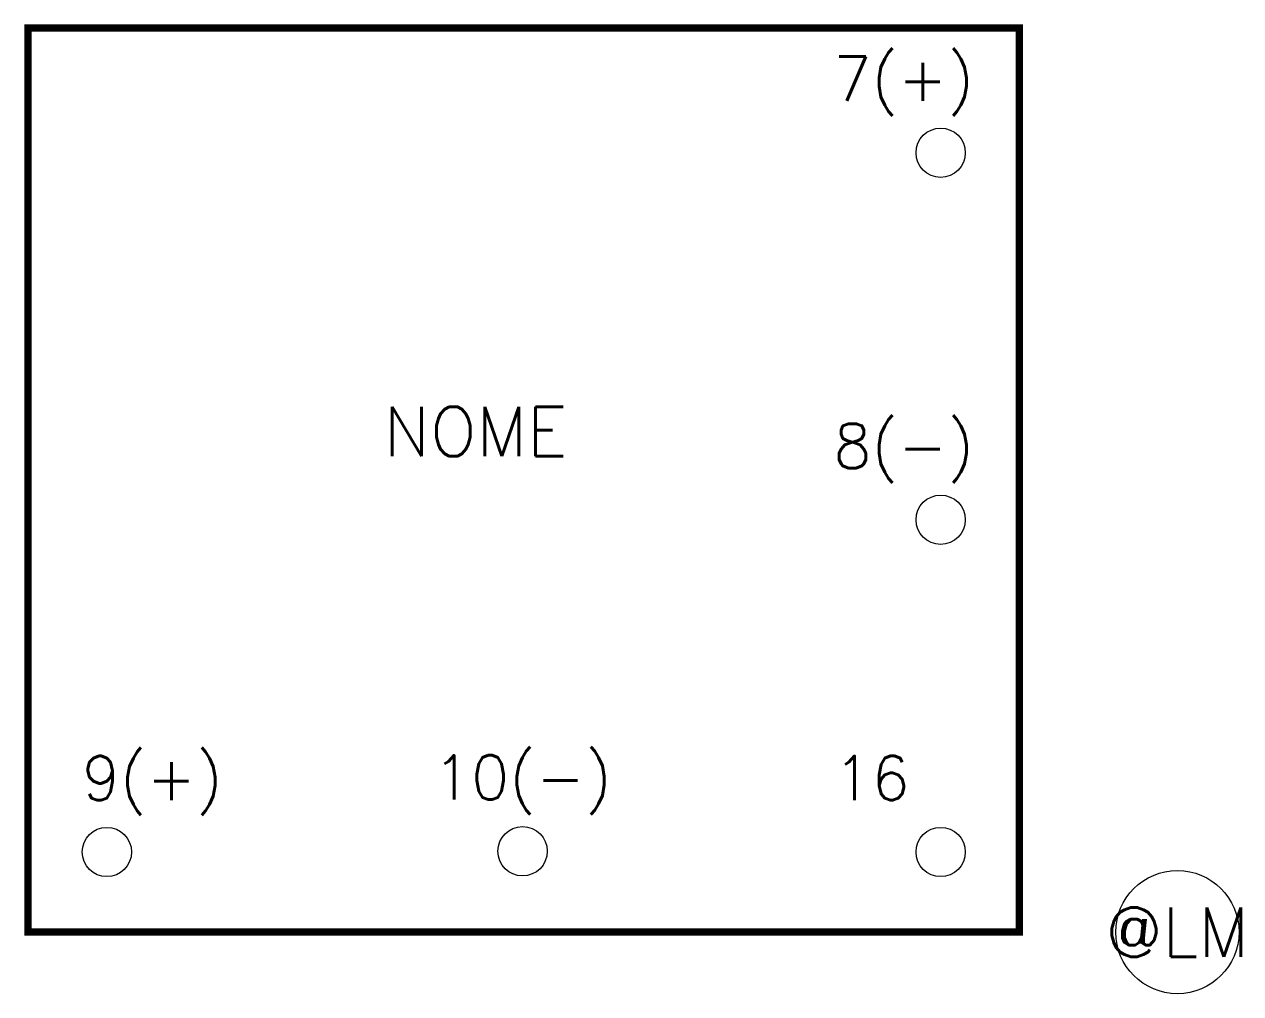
# Model space of a CAD drawing. Header units: millimetres. Extents: x -20.3 to 29.1, y -39.2 to 0.2.
import ezdxf
from ezdxf.enums import TextEntityAlignment as Align

# ---------------------------------------------------------------- set-up
doc = ezdxf.new("R2010")
doc.units = ezdxf.units.MM
doc.styles.add('ROMANS', font='romans', dxfattribs={"height": 0.2})

msp = doc.modelspace()

# ---------------------------------------------------------------- linework, layer by layer
at = {"color": 5, "const_width": 0.3}
msp.add_lwpolyline([(-20.117, 0), (-20.117, -36.701), (20.117, -36.701), (20.117, 0)], close=True, dxfattribs=at)
at = {"linetype": 'Continuous'}
for centre in [(16.922, -5.062), (16.922, -19.961), (-16.917, -33.449), (-0.045, -33.419)]:
    msp.add_circle(centre, 1, dxfattribs=at)
for centre, radius in [((16.922, -33.449), 1), ((26.531, -36.701), 2.5)]:
    msp.add_circle(centre, radius)

# ---------------------------------------------------------------- texts
at = {"color": 7, "style": 'ROMANS', "flags": 4}
for tag, text, p in [('7(+)', '7(+)', (18.279, -2.062)), ('8(-)', '8(-)', (18.279, -16.962)), ('9(+)', '9(+)', (-12.217, -30.451))]:
    msp.add_attdef(tag, text=text, height=1.8, dxfattribs=at).set_placement(p, align=Align.MIDDLE_RIGHT)
for tag, text, height, p in [('NOME', 'NOME', 2, (-1.958, -16.377)), ('10(-)', '10(-)', 1.8, (-0.048, -30.421)), ('16', '16', 1.8, (14.122, -30.451)), ('@LM', '@LM', 2, (26.527, -36.701))]:
    msp.add_attdef(tag, text=text, height=height, dxfattribs=at).set_placement(p, align=Align.MIDDLE_CENTER)

doc.saveas('drawing.dxf')
